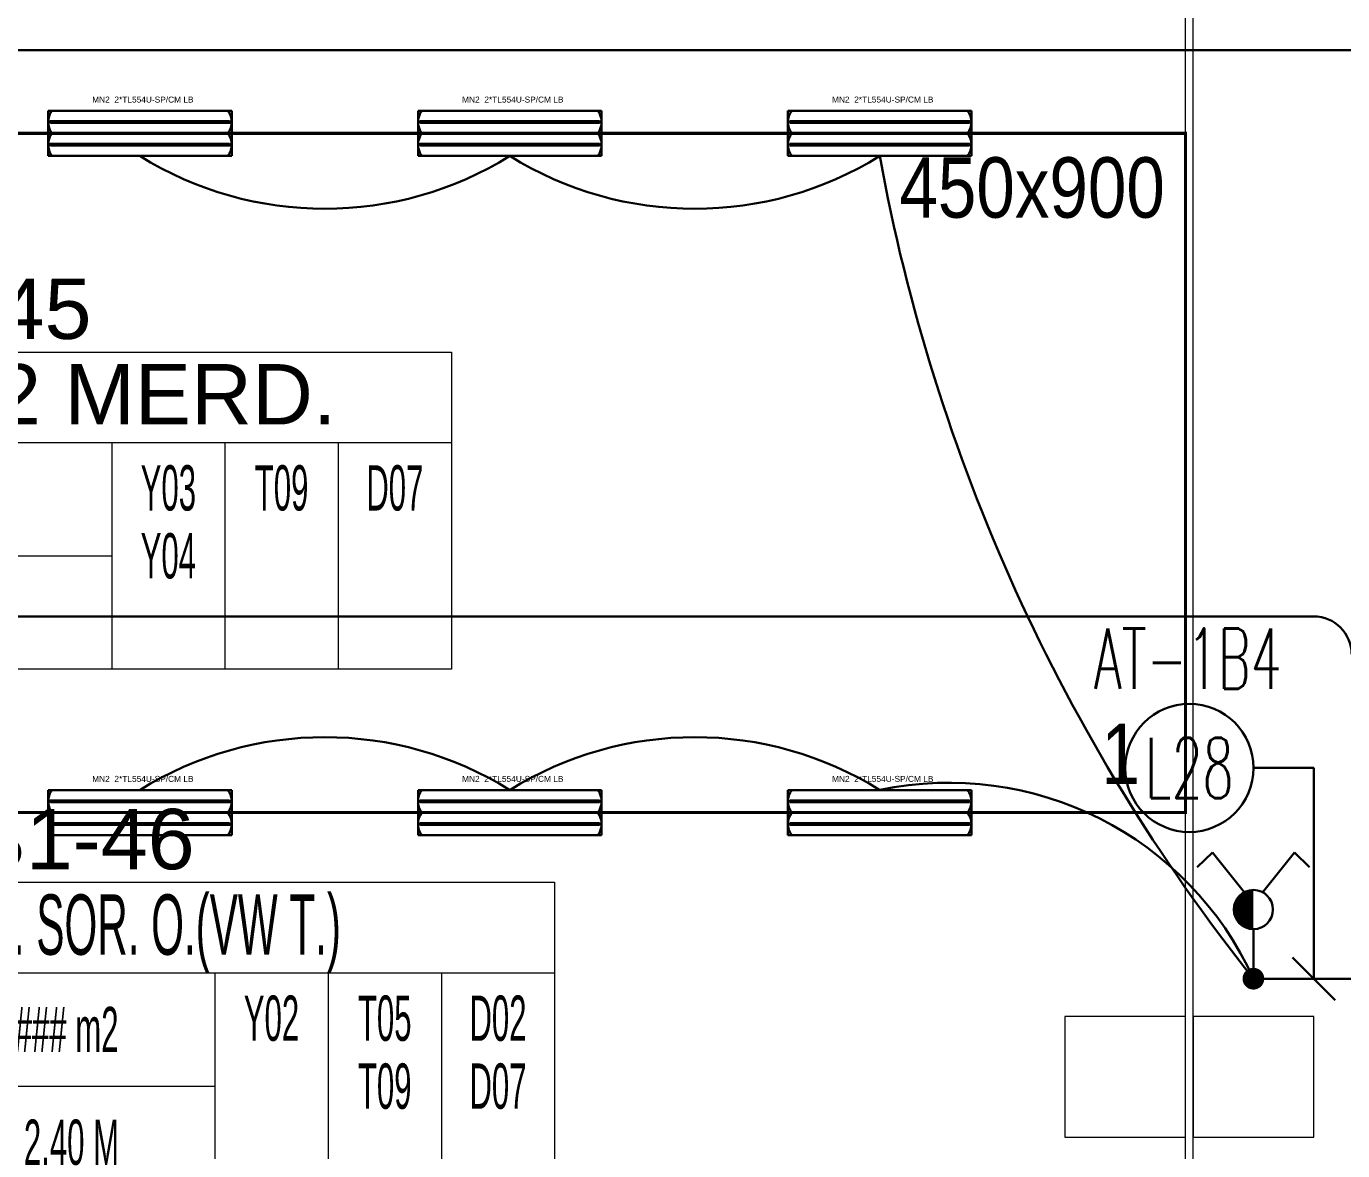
# Model space of a CAD drawing. Header units: metres. Extents: x -13316 to 152404, y -3899 to 30226.
# Drawn here: x 60907 to 61779, y 2711 to 3456 of the extents above; entities that cross this region are included whole.
import ezdxf
from ezdxf.enums import TextEntityAlignment as Align

# ---------------------------------------------------------------- set-up
doc = ezdxf.new("R2010")
doc.units = ezdxf.units.M
doc.header["$LTSCALE"] = 100
doc.header["$MEASUREMENT"] = 0
doc.linetypes.add('HIDDEN', pattern=[0.375, 0.25, -0.125])
doc.layers.get('0').update_dxf_attribs({"color": 9, "lineweight": 9})
for name, color, linetype, lineweight in [('01', 9, 'Continuous', 9), ('06D', 9, 'Continuous', 9), ('21', 9, 'Continuous', 9), ('21_mahal200', 9, 'Continuous', 9), ('E-2x54 W SIVAÜSTÜ FLUORESAN YÜKSEK TAVAN ARMATÜRÜ', 7, 'Continuous', 30), ('E-KABLO', 7, 'Continuous', 30), ('E-KOMÜTATÖR ANAHTAR (ETANŞ)', 7, 'Continuous', 30), ('E-LINYE', 7, 'Continuous', 30)]:
    doc.layers.add(name, color=color, linetype=linetype, lineweight=lineweight)
doc.styles.add('Arial', font='arial.ttf', dxfattribs={"height": 2.5})
doc.styles.add('E-YAZI', font='txttw.shx')
doc.styles.add('MuuM_TEXT-STANDART', font='ARIALN.TTF')

# ---------------------------------------------------------------- blocks, each defined once
blk = doc.blocks.new('2x54 W SIVAÜSTÜ FLUORESAN YÜKSEK TAVAN ARMATÜRÜ')
at = {"layer": 'E-2x54 W SIVAÜSTÜ FLUORESAN YÜKSEK TAVAN ARMATÜRÜ', "color": 4}
for p, q in [((-60.8, 15), (-60.8, -15)), ((-60.8, 15), (60.8, 15)), ((60.8, 15), (60.8, 0)), ((-60, 0), (-15, 0)), ((15, 0), (60, 0)), ((60.8, 0), (60.8, -15)), ((-60.8, -15), (60.8, -15))]:
    blk.add_line(p, q, dxfattribs=at)
at = {"layer": 'E-2x54 W SIVAÜSTÜ FLUORESAN YÜKSEK TAVAN ARMATÜRÜ', "color": 7}
for p, q in [((-60.8, 0), (60.8, 0)), ((-59.27, 8.01), (59.32, 8.01)), ((-59.16, 7.01), (59.44, 7)), ((-59.27, -6.99), (59.32, -6.99)), ((-59.16, -7.99), (59.44, -8))]:
    blk.add_line(p, q, dxfattribs=at)
for centre in [(-59.23, 7.63), (-59.23, 7.33), (59.36, 7.63), (59.36, 7.33), (-59.23, -7.37), (-59.23, -7.67), (59.36, -7.37), (59.36, -7.67)]:
    blk.add_circle(centre, 0.11, dxfattribs=at)
for centre, radius, start, end in [((-48.66, 7.5), 12.14, 141.85995, 218.14005), ((48.66, 7.5), 12.14, 321.85995, 38.14005), ((-59.12, 7.51), 0.515, 106.86737, 266.76121), ((-59.32, 7.49), 0.519, 289.2244, 84.40418), ((59.47, 7.51), 0.515, 106.86737, 266.76121), ((59.27, 7.49), 0.519, 289.2244, 84.40418), ((-48.66, -7.5), 12.14, 141.85995, 218.14005), ((-59.12, -7.49), 0.515, 106.86737, 266.76121), ((-59.32, -7.51), 0.519, 289.2244, 84.40418), ((48.66, -7.5), 12.14, 321.85995, 38.14005), ((59.47, -7.49), 0.515, 106.86737, 266.76121), ((59.27, -7.51), 0.519, 289.2244, 84.40418)]:
    blk.add_arc(centre, radius, start, end, dxfattribs=at)
at = {"layer": 'E-2x54 W SIVAÜSTÜ FLUORESAN YÜKSEK TAVAN ARMATÜRÜ', "color": 7, "style": 'Arial'}
blk.add_text('MN2  2*TL554U-SP/CM LB', height=3.9508, dxfattribs=at).set_placement((-31.61, 20.4))
blk = doc.blocks.new('100_KOMÜTATÖR ANAHTAR (ETANŞ)')
at = {"layer": 'E-KOMÜTATÖR ANAHTAR (ETANŞ)', "color": 4}
for p, q in [((-1.695, 5.222), (-2.326, 4.622)), ((-0.372, 3.563), (-1.695, 5.222)), ((0.372, 3.563), (1.695, 5.222)), ((1.695, 5.222), (2.326, 4.622)), ((0, 2.053), (0, 0))]:
    blk.add_line(p, q, dxfattribs=at)
at = {"layer": 'E-KOMÜTATÖR ANAHTAR (ETANŞ)', "color": 4, "const_width": 0.81}
blk.add_lwpolyline([(0, 3.268, 0.414214), (-0.405, 2.863, 0.414214), (0, 2.458, 0.414214)], format="xyb", dxfattribs=at)
at = {"layer": 'E-KOMÜTATÖR ANAHTAR (ETANŞ)', "color": 4}
blk.add_circle((0, 2.863), 0.81, dxfattribs=at)
blk = doc.blocks.new('p-kolon_80x80')
blk.add_lwpolyline([(-40, -40), (40, -40), (40, 40), (-40, 40)], close=True)
blk = doc.blocks.new('1.bod.mimari.elk')
at = {"layer": '01'}
for p in [(5315, -6190), (5400, -6190)]:
    blk.add_blockref('p-kolon_80x80', p, dxfattribs=at)
blk = doc.blocks.new('p-dilatasyon yeri')
at = {"layer": '06D'}
for points in [[(5355, 80), (5355, 6454.48)], [(5360, 80), (5360, 6452.72)]]:
    blk.add_lwpolyline(points, dxfattribs=at)
blk = doc.blocks.new('0_roomno2')
blk.add_lwpolyline([(19.375, -10.5), (0, -10.5), (0, 0), (19.375, 0)], close=True)
for points in [[(0, -3), (19.375, -3)], [(8.125, -3), (8.125, -10.5)], [(11.875, -3), (11.875, -10.5)], [(15.625, -3), (15.625, -10.5)], [(0, -6.75), (8.125, -6.75)]]:
    blk.add_lwpolyline(points)
at = {"style": 'MuuM_TEXT-STANDART', "width": 0.6}
blk.add_text('H:', height=1.5, dxfattribs=at).set_placement((0.35, -8.608), align=Align.MIDDLE_LEFT)
at = {"style": 'Arial'}
blk.add_attdef('ODANO', (0, 1.17), '', height=2, dxfattribs=at)
blk.add_attdef('MEKANADI', text='', height=2, dxfattribs=at).set_placement((0.35, -3), align=Align.BOTTOM_LEFT)
at = {"style": 'MuuM_TEXT-STANDART', "width": 0.6}
for tag, p in [('YER01', (10, -4.5)), ('TAVAN01', (13.75, -4.5)), ('DUVAR01', (17.5, -4.5)), ('YER02', (10, -6.75)), ('TAVAN02', (13.75, -6.75)), ('DUVAR02', (17.5, -6.75)), ('YER03', (10, -9)), ('TAVAN03', (13.75, -9)), ('DUVAR03', (17.5, -9))]:
    blk.add_attdef(tag, text='', height=1.5, dxfattribs=at).set_placement(p, align=Align.MIDDLE_CENTER)
for tag, p in [('M2', (0.35, -4.875)), ('TEMIZTAVANYUKSEKLIGI', (1.8, -8.608))]:
    blk.add_attdef(tag, text='', height=1.5, dxfattribs=at).set_placement(p, align=Align.MIDDLE_LEFT)
blk = doc.blocks.new('1.bod.mimari1.elk')
at = {"layer": '06D', "color": 89, "linetype": 'HIDDEN', "true_color": 0x2e4d23, "const_width": 2}
blk.add_lwpolyline([(5355, -5565), (4455, -5565), (4455, -6015), (5355, -6015)], close=True, dxfattribs=at)
blk.add_blockref('p-dilatasyon yeri', (0, -8630))
at = {"layer": '21_mahal200'}
ref = blk.add_blockref('0_roomno2', (4481.35, -5709.86), dxfattribs=dict(at, xscale=20, yscale=20, zscale=20))
ref.add_attrib('ODANO', 'B1-45', (4481.35, -5701.22), dxfattribs={"layer": '0', "height": 40, "style": 'Arial'})
ref.add_attrib('MEKANADI', 'M02 MERD.', dxfattribs={"layer": '0', "height": 40, "style": 'Arial'}).set_placement((4488.35, -5769.86), align=Align.BOTTOM_LEFT)
ref.add_attrib('M2', '##### m2', dxfattribs={"layer": '0', "height": 30, "style": 'MuuM_TEXT-STANDART', "width": 0.6}).set_placement((4488.35, -5807.36), align=Align.MIDDLE_LEFT)
ref.add_attrib('TEMIZTAVANYUKSEKLIGI', '- M', dxfattribs={"layer": '0', "height": 30, "style": 'MuuM_TEXT-STANDART', "width": 0.6}).set_placement((4517.35, -5882.02), align=Align.MIDDLE_LEFT)
ref.add_attrib('YER01', 'Y03', dxfattribs={"layer": '0', "height": 30, "style": 'MuuM_TEXT-STANDART', "width": 0.6}).set_placement((4681.35, -5799.86), align=Align.MIDDLE_CENTER)
ref.add_attrib('TAVAN01', 'T09', dxfattribs={"layer": '0', "height": 30, "style": 'MuuM_TEXT-STANDART', "width": 0.6}).set_placement((4756.35, -5799.86), align=Align.MIDDLE_CENTER)
ref.add_attrib('DUVAR01', 'D07', dxfattribs={"layer": '0', "height": 30, "style": 'MuuM_TEXT-STANDART', "width": 0.6}).set_placement((4831.35, -5799.86), align=Align.MIDDLE_CENTER)
ref.add_attrib('YER02', 'Y04', dxfattribs={"layer": '0', "height": 30, "style": 'MuuM_TEXT-STANDART', "width": 0.6}).set_placement((4681.35, -5844.86), align=Align.MIDDLE_CENTER)
ref = blk.add_blockref('0_roomno2', (4549.65, -6061.15), dxfattribs=dict(at, xscale=20, yscale=20, zscale=20))
ref.add_attrib('ODANO', 'B1-46', (4549.65, -6052.51), dxfattribs={"layer": '0', "height": 40, "style": 'Arial'})
ref.add_attrib('MEKANADI', 'G. SOR. O.(VW T.)', dxfattribs={"layer": '0', "height": 40, "style": 'Arial', "width": 0.5}).set_placement((4556.65, -6121.15), align=Align.BOTTOM_LEFT)
ref.add_attrib('M2', '##### m2', dxfattribs={"layer": '0', "height": 30, "style": 'MuuM_TEXT-STANDART', "width": 0.6}).set_placement((4556.65, -6158.65), align=Align.MIDDLE_LEFT)
ref.add_attrib('TEMIZTAVANYUKSEKLIGI', '2.40 M', dxfattribs={"layer": '0', "height": 30, "style": 'MuuM_TEXT-STANDART', "width": 0.6}).set_placement((4585.65, -6233.31), align=Align.MIDDLE_LEFT)
ref.add_attrib('YER01', 'Y02', dxfattribs={"layer": '0', "height": 30, "style": 'MuuM_TEXT-STANDART', "width": 0.6}).set_placement((4749.65, -6151.15), align=Align.MIDDLE_CENTER)
ref.add_attrib('TAVAN01', 'T05', dxfattribs={"layer": '0', "height": 30, "style": 'MuuM_TEXT-STANDART', "width": 0.6}).set_placement((4824.65, -6151.15), align=Align.MIDDLE_CENTER)
ref.add_attrib('DUVAR01', 'D02', dxfattribs={"layer": '0', "height": 30, "style": 'MuuM_TEXT-STANDART', "width": 0.6}).set_placement((4899.65, -6151.15), align=Align.MIDDLE_CENTER)
ref.add_attrib('TAVAN02', 'T09', dxfattribs={"layer": '0', "height": 30, "style": 'MuuM_TEXT-STANDART', "width": 0.6}).set_placement((4824.65, -6196.15), align=Align.MIDDLE_CENTER)
ref.add_attrib('DUVAR02', 'D07', dxfattribs={"layer": '0', "height": 30, "style": 'MuuM_TEXT-STANDART', "width": 0.6}).set_placement((4899.65, -6196.15), align=Align.MIDDLE_CENTER)
at = {"layer": '21', "style": 'MuuM_TEXT-STANDART'}
for s, p in [('450x900', (5341.34, -5632.87)), ('1', (5324.81, -6008.11))]:
    blk.add_text(s, height=40, dxfattribs=at).set_placement(p, align=Align.BOTTOM_RIGHT)

msp = doc.modelspace()

# ---------------------------------------------------------------- linework, layer by layer
at = {"layer": 'E-KABLO', "color": 4}
msp.add_line((62026.48, 3440), (60883.95, 3440), dxfattribs=at)
at = {"layer": 'E-KABLO', "color": 5}
msp.add_line((60835, 3065), (61760, 3065), dxfattribs=at)
at = {"layer": 'E-KABLO', "color": 6}
msp.add_line((61720, 2825), (61810, 2825), dxfattribs=at)
at = {"layer": 'E-KABLO', "color": 4, "linetype": 'Continuous', "const_width": 7.2}
msp.add_lwpolyline([(61723.6, 2825, 1), (61716.4, 2825, 1)], format="xyb", close=True, dxfattribs=at)
at = {"layer": 'E-KABLO', "color": 6}
for centre, radius, start, end in [((61105, 3566.88), 231.88, 238.10921, 301.89079), ((61350, 3566.88), 231.88, 238.10921, 301.89079), ((62680.68, 3589.97), 1228.04, 190.31863, 218.52967), ((61105, 2753.12), 231.88, 58.10921, 121.89079), ((61350, 2753.12), 231.88, 58.10921, 121.89079), ((61518.45, 2733.46), 221.37, 24.42746, 101.98038)]:
    msp.add_arc(centre, radius, start, end, dxfattribs=at)
at = {"layer": 'E-KABLO', "color": 5}
msp.add_arc((61760, 3040), 25, 0, 90, dxfattribs=at)
at = {"layer": 'E-LINYE', "color": 7, "linetype": 'Continuous'}
for p, q in [((61720.03, 2964.6), (61760, 2964.6)), ((61760, 2825), (61760, 2964.6)), ((61745.86, 2839.14), (61774.14, 2810.86))]:
    msp.add_line(p, q, dxfattribs=at)
msp.add_circle((61677.59, 2964.6), 42.44, dxfattribs=at)

# ---------------------------------------------------------------- block references
at = {"layer": '06D'}
for name in ['1.bod.mimari.elk', '1.bod.mimari1.elk']:
    msp.add_blockref(name, (56320, 8950), dxfattribs=at)
at = {"layer": 'E-2x54 W SIVAÜSTÜ FLUORESAN YÜKSEK TAVAN ARMATÜRÜ', "color": 6}
for p in [(60982.5, 3385), (61227.52, 3385), (61472.5, 3385), (60982.5, 2935), (61227.5, 2935), (61472.5, 2935)]:
    msp.add_blockref('2x54 W SIVAÜSTÜ FLUORESAN YÜKSEK TAVAN ARMATÜRÜ', p, dxfattribs=at)
at = {"layer": 'E-KOMÜTATÖR ANAHTAR (ETANŞ)', "xscale": 16, "yscale": 16, "zscale": 16}
msp.add_blockref('100_KOMÜTATÖR ANAHTAR (ETANŞ)', (61720, 2825), dxfattribs=at)

# ---------------------------------------------------------------- texts
at = {"layer": 'E-LINYE', "color": 3, "linetype": 'Continuous', "style": 'E-YAZI', "width": 0.6}
for s, p in [('AT-1B4', (61676.52, 3037.03)), ('L28', (61677.59, 2964.6))]:
    msp.add_text(s, height=40, dxfattribs=at).set_placement(p, align=Align.MIDDLE_CENTER)

doc.saveas('drawing.dxf')
